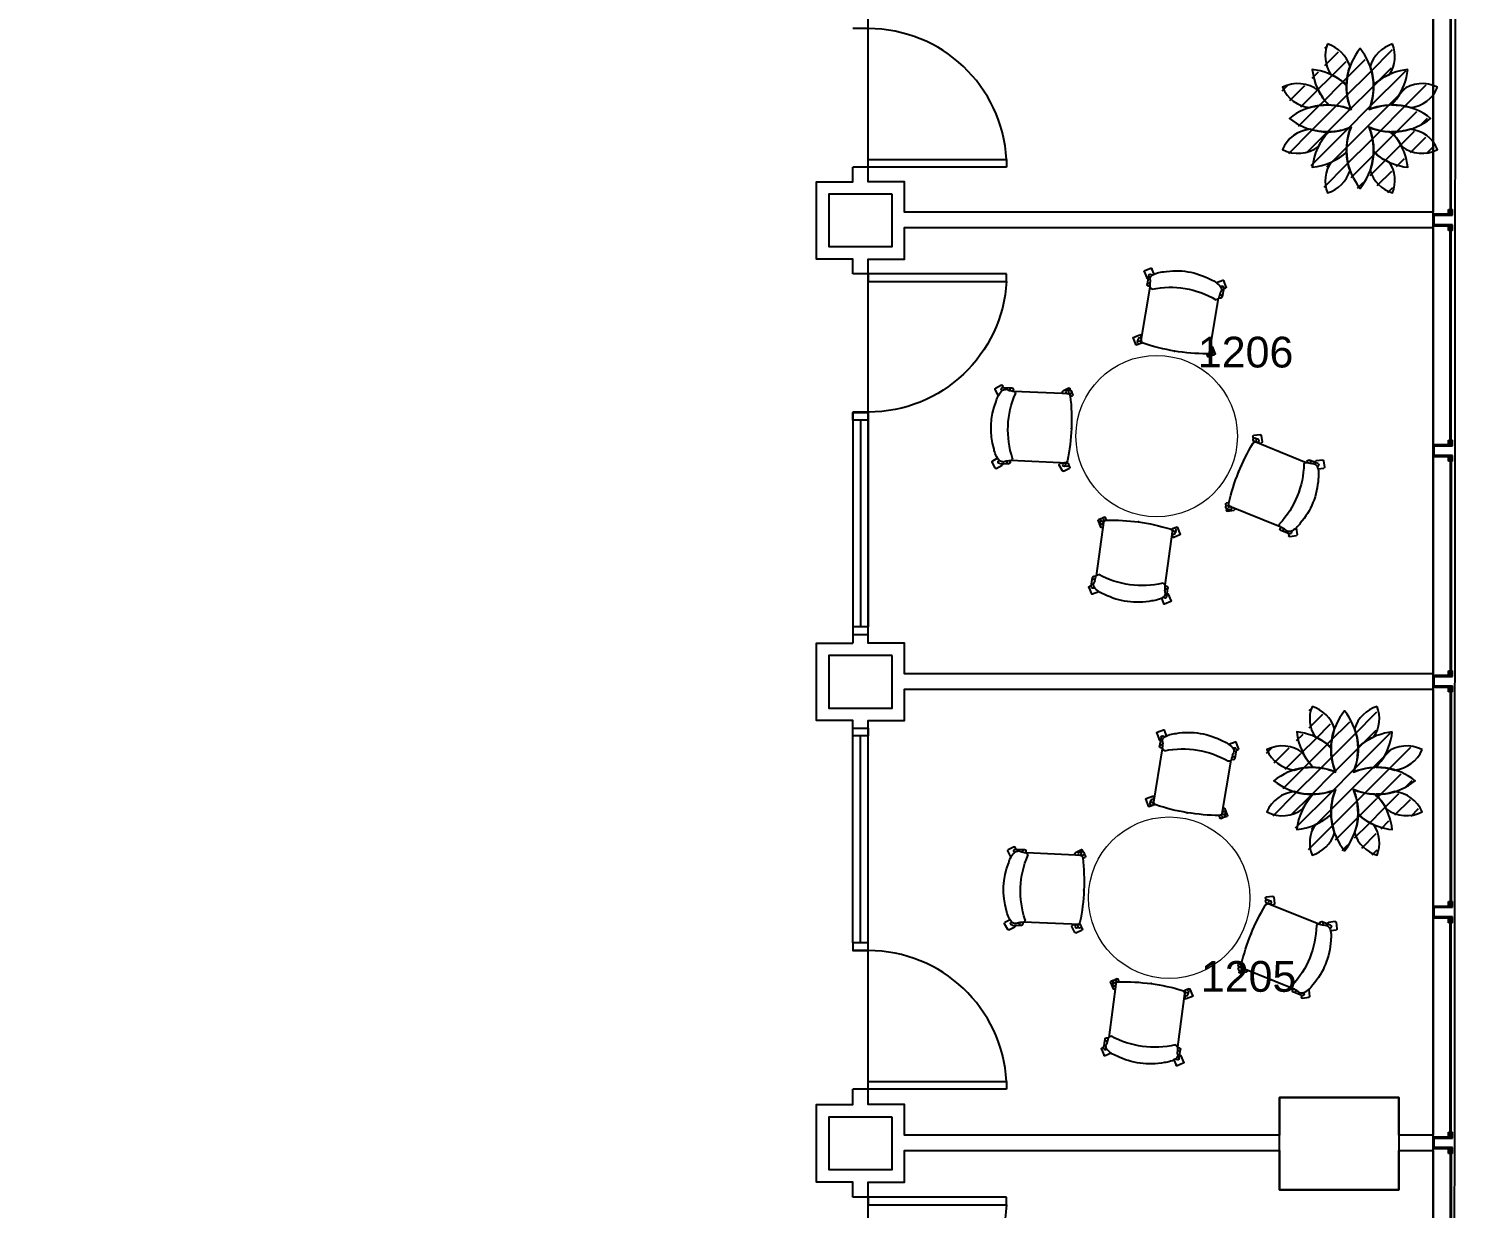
# Model space of a CAD drawing. Header units: inches. Extents: x 4 to 2210, y 3 to 2073.
# Drawn here: x 1838.8 to 2210.3, y 1216.5 to 1523.3 of the extents above; entities that cross this region are included whole.
import ezdxf

# ---------------------------------------------------------------- set-up
doc = ezdxf.new("R2010")
doc.units = ezdxf.units.IN
doc.header["$MEASUREMENT"] = 0
for name, color, linetype in [('Planon_construction', 253, 'Continuous'), ('Planon_floor', 1, 'Continuous'), ('Planon_space', 40, 'Continuous'), ('Planon_space_number', 30, 'Continuous')]:
    doc.layers.add(name, color=color, linetype=linetype)
doc.styles.get("Standard").update_dxf_attribs({"font": 'arial.ttf'})
doc.styles.add('TEXT', font='arial.ttf')

# ---------------------------------------------------------------- blocks, each defined once
blk = doc.blocks.new('1Front_1100_A-4_Data_Elec 07 26 18_RDI BASE$0$BaseBldg-WinFrame')
for p, q in [((0, 1.5), (0, -1.5)), ((4, 1.5), (0, 1.5)), ((0.25, 1.25), (5, 1.25)), ((0.25, -1.25), (0.25, 1.25)), ((4, 1.5), (4, 2.75)), ((4, 2.75), (4.25, 2.75)), ((4.25, 1.5), (4.25, 2.75)), ((4.25, 1.5), (4.75, 1.5)), ((4.75, 2.75), (5, 2.75)), ((4.75, 1.5), (4.75, 2.75)), ((5, 1.25), (5, 2.75)), ((0, -1.5), (4, -1.5)), ((5, -1.25), (0.25, -1.25)), ((4, -2.75), (4, -1.5)), ((4.25, -2.75), (4, -2.75)), ((4.25, -1.5), (4.75, -1.5)), ((4.25, -1.5), (4.25, -2.75)), ((4.75, -1.5), (4.75, -2.75)), ((5, -2.75), (4.75, -2.75)), ((5, -2.75), (5, -1.25))]:
    blk.add_line(p, q)
blk = doc.blocks.new('1Front_1100_A-4_Data_Elec 07 26 18_RDI BASE$0$30DOOR')
for p, q in [((0, 0), (0, 4)), ((36, 0), (36, 4))]:
    blk.add_line(p, q)
blk.add_lwpolyline([(0, -36), (0, 0), (2, 0), (2, -36)], close=True)
blk.add_arc((0, 0), 36, 273.1847, 0)
blk = doc.blocks.new('P_95-7R')
at = {"layer": 'Planon_construction'}
for p, q in [((-0.03, 8.89), (0.29, 9.44)), ((0.64, 8.28), (0.04, 8.62)), ((0.53, 9.85), (0.84, 10.4)), ((0.72, 9.9), (0.72, 9.9)), ((0.72, 9.9), (1.48, 9.9)), ((0.72, 9.02), (15.34, 9.02)), ((1.11, 10.47), (2.64, 9.59)), ((2.55, 9.02), (2.72, 9.31)), ((2.65, 9.58), (2.64, 9.59)), ((18.24, 9.9), (15.94, 9.9)), ((18.07, 9.9), (18.36, 10.4)), ((18.62, 10.47), (20.16, 9.58)), ((19.36, 7.81), (20.23, 9.31)), ((-0.03, -10.03), (0.29, -9.48)), ((1.58, -11.19), (0.04, -10.3)), ((0.53, -9.07), (0.76, -8.67)), ((0.72, -9.02), (15.34, -9.02)), ((0.72, -9.9), (1.48, -9.9)), ((0.72, -9.9), (0.72, -9.9)), ((1.85, -11.11), (2.72, -9.61)), ((2.1, -9.02), (2.65, -9.34)), ((18.24, -9.9), (15.94, -9.9)), ((17.48, -10.03), (17.56, -9.9)), ((19.09, -11.19), (17.56, -10.3)), ((18.83, -8.57), (20.16, -9.34)), ((19.36, -11.11), (20.23, -9.61))]:
    blk.add_line(p, q, dxfattribs=at)
for centre in [(1.48, 9.46), (1.48, -9.46)]:
    blk.add_circle(centre, 0.437, dxfattribs=at)
for centre, radius, start, end in [((0.14, 8.79), 0.197, 150, 240), ((53.76, 0), 53.76, 171.0231, 188.9769), ((0.72, 9.46), 0.438, 90, 270), ((1.4, 8.27), 0.749, 90.0499, 171.1399), ((1.01, 10.3), 0.197, 60, 150), ((2.55, 9.41), 0.197, 330, 60), ((15.63, 8.4), 0.69, 120.6695, 179.8182), ((-7.14, 0), 23.63, 339.164, 20.836), ((15.75, 8), 1.1, 80.9095, 115.0661), ((15.94, 9.46), 0.437, 313.9242, 236.1927), ((18.84, -5.44), 14.82, 98.4693, 101.3569), ((16.12, 12.32), 3.15, 279.8709, 294.7182), ((16.94, 6.35), 3.15, 63.6603, 80.9972), ((18.24, 9.46), 0.438, 296.2703, 90), ((14.02, 5.08), 5.95, 10.9764, 43.3891), ((18.53, 10.3), 0.197, 60, 150), ((19.19, 7.9), 0.197, 313.7713, 330), ((20.06, 9.41), 0.197, 330, 60), ((1.98, 0), 18.93, 340.8263, 19.1737), ((14.02, -5.08), 5.95, 316.6109, 349.7188), ((0.14, -10.13), 0.197, 150, 240), ((0.72, -9.46), 0.438, 90, 270), ((1.4, -8.27), 0.749, 188.8601, 269.9501), ((1.68, -11.02), 0.197, 240, 330), ((2.55, -9.51), 0.197, 330, 60), ((15.63, -8.4), 0.69, 180.1818, 239.3305), ((15.75, -8), 1.1, 244.9339, 279.0905), ((15.94, -9.46), 0.437, 123.8073, 46.0758), ((18.84, 5.44), 14.82, 258.6431, 261.5307), ((16.12, -12.32), 3.15, 65.2818, 80.1291), ((16.94, -6.35), 3.15, 279.0028, 296.3397), ((17.65, -10.13), 0.197, 150, 240), ((18.24, -9.46), 0.438, 270, 63.7297), ((19.19, -11.02), 0.197, 240, 330), ((20.06, -9.51), 0.197, 330, 60)]:
    blk.add_arc(centre, radius, start, end, dxfattribs=at)
blk.add_point((0, 0), dxfattribs=at)
at = {"layer": 'Planon_construction', "style": 'TEXT', "flags": 1}
for tag in ['CAPPN', 'CAPMG', 'CAPMC', 'CAPQT', 'CAPDH', 'CAPGC']:
    blk.add_attdef(tag, (0, 0), '', height=0.001, dxfattribs=at)
blk = doc.blocks.new('82_planting_generic - 82_planter_round_1200mm-2861272-Planon FM - 1e Verdieping')
at = {"layer": 'Planon_construction', "linetype": 'Continuous'}
blk.add_line((-368.2, -9), (-359.7, -0.5), dxfattribs=at)
at = {"layer": 'Planon_construction'}
for points in [[(-171.3, 379.3, 0.244626), (-155, 220.4, -0.078598), (-72.2, 166.5, -0.077601), (-54.4, 262.4, 0.249774)], [(167.1, 379.3, 0.249774), (50.2, 262.4, -0.077601), (68, 166.5, -0.078598), (150.8, 220.4, 0.244626)], [(44.7, 37.8, 0.273397), (-2.1, 355.9, 0.273397), (-48.9, 37.8, 0.27562), (-369.4, -8, 0.275602), (-49, -53.9, 0.273354), (-2.1, -371.9, 0.273354), (44.8, -53.9, 0.275602), (365.2, -8, 0.27562)], [(-72.4, 160, 0.025563), (-98.9, 188.1, 0.130684), (-250.6, 246.1, 0.164541), (-165.9, 62.2, -0.095401), (-48.9, 37.8, -0.099448)], [(246.4, 246.1, 0.130684), (94.7, 188.1, 0.025563), (68.2, 160, -0.099448), (44.7, 37.8, -0.088664), (153.3, 62, 0.031659), (188.4, 94.4, 0.130684)], [(-218.7, 137.4, 0.289305), (-405.7, 154, 0.274935), (-263.9, 48.2, -0.078844), (-165.9, 62.2, -0.073056)], [(401.5, 154, 0.289305), (214.5, 137.4, -0.073056), (161.7, 62.2, -0.078844), (259.8, 48.2, 0.274935)], [(-165.9, -78.3, -0.078814), (-263.9, -64.3, 0.274935), (-405.7, -170, 0.290007), (-218.7, -153.5, -0.073048)], [(-72.2, -182.6, -0.104586), (-49, -53.9, -0.095414), (-165.9, -78.3, 0.164497), (-250.6, -262.1, 0.158425)], [(188.4, -110.5, 0.031615), (153.3, -78, -0.088688), (44.8, -53.9, -0.099407), (68.2, -176.1, 0.025563), (94.7, -204.1, 0.130684), (246.4, -262.1, 0.130684)], [(259.8, -64.3, -0.078814), (161.8, -78.3, -0.073069), (214.5, -153.5, 0.289243), (401.5, -170, 0.274935)], [(-54.4, -278.4, -0.077617), (-72.2, -182.6, -0.078566), (-154.9, -236.4, 0.244728), (-171.3, -395.3, 0.249807)], [(150.7, -236.4, -0.078566), (68, -182.6, -0.077617), (50.2, -278.4, 0.249807), (167.1, -395.3, 0.244728)]]:
    blk.add_lwpolyline(points, format="xyb", close=True, dxfattribs=at)

msp = doc.modelspace()

# ---------------------------------------------------------------- linework, layer by layer
at = {"layer": 'Planon_construction'}
for p, q in [((2208.65, 1532.02), (2208.65, 1475.02)), ((2208.9, 1532.02), (2208.9, 1475.02)), ((2208.66, 1415.03), (2208.66, 1472.03)), ((2208.91, 1415.03), (2208.91, 1472.03)), ((2057.3, 1423.5), (2057.3, 1367.69)), ((2055.3, 1421.5), (2055.3, 1367.69)), ((2208.66, 1412.03), (2208.66, 1355.03)), ((2208.91, 1412.03), (2208.91, 1355.03)), ((2208.66, 1352.03), (2208.66, 1295.03)), ((2208.91, 1352.03), (2208.91, 1295.03)), ((2057.3, 1285.58), (2057.3, 1343.34)), ((2055.3, 1285.58), (2055.3, 1339.34)), ((2208.66, 1235.03), (2208.66, 1292.03)), ((2208.91, 1235.03), (2208.91, 1292.03)), ((2208.66, 1232.03), (2208.66, 1175.03)), ((2208.91, 1232.03), (2208.91, 1175.03))]:
    msp.add_line(p, q, dxfattribs=at)
at = {"layer": 'Planon_construction', "linetype": 'Continuous'}
for p, q in [((2176.05, 1513.68), (2179.63, 1517.26)), ((2176.08, 1518.2), (2176.81, 1518.93)), ((2172.76, 1510.39), (2174.44, 1512.07)), ((2164.99, 1507.11), (2166.36, 1508.48)), ((2166.97, 1504.6), (2170.88, 1508.51)), ((2169.82, 1502.96), (2173.92, 1507.06)), ((2201.01, 1498.23), (2202.81, 1500.03)), ((2188.94, 1490.65), (2193.62, 1495.33)), ((2198.33, 1491.06), (2202.37, 1495.1)), ((2202.54, 1490.78), (2204.47, 1492.71)), ((2189.73, 1482.46), (2193.48, 1486.21)), ((2194.75, 1487.48), (2196.79, 1489.52)), ((2184.6, 1481.82), (2186.08, 1483.3)), ((2192.43, 1480.67), (2193.77, 1482.01)), ((2172.01, 1341.42), (2175.59, 1345)), ((2172.03, 1345.94), (2172.77, 1346.68)), ((2168.72, 1338.13), (2170.4, 1339.81)), ((2160.94, 1334.85), (2162.32, 1336.22)), ((2162.93, 1332.34), (2166.83, 1336.25)), ((2165.77, 1330.7), (2169.87, 1334.8)), ((2196.97, 1325.97), (2198.76, 1327.77)), ((2184.9, 1318.39), (2189.58, 1323.07)), ((2194.29, 1318.8), (2198.33, 1322.84)), ((2198.5, 1318.52), (2200.43, 1320.45)), ((2190.71, 1315.23), (2192.74, 1317.26)), ((2185.69, 1310.2), (2189.44, 1313.95)), ((2180.56, 1309.56), (2182.04, 1311.04)), ((2188.38, 1308.41), (2189.72, 1309.75))]:
    msp.add_line(p, q, dxfattribs=at)
at = {"layer": 'Planon_construction'}
for points in [[(2210.32, 2073.28), (1643.81, 2073.28), (2210.32, 2073.28), (2209.38, 633.18), (1749.23, 3.37), (630.18, 3.37), (469.11, 3.36), (463.87, 3.31), (460.68, 7.46), (3.8, 633.35), (3.8, 2073.28), (11.81, 2073.28), (3.8, 2073.28), (3.8, 633.35), (460.68, 7.46), (463.87, 3.31), (469.11, 3.36), (630.18, 3.37)], [(2204.28, 636.76), (2204.28, 2058.28)], [(2053.3, 1459.56), (2053.3, 1463.34), (2043.82, 1463.34), (2043.82, 1483.48), (2053.3, 1483.48), (2053.3, 1487.29)], [(2057.3, 1459.56), (2057.3, 1463.34), (2066.77, 1463.34), (2066.77, 1471.53), (2204.26, 1471.53), (2204.26, 1475.53), (2066.77, 1475.53), (2066.77, 1483.48), (2057.3, 1483.48), (2057.3, 1487.29)], [(2053.3, 1423.5), (2053.3, 1367.69), (2053.3, 1363.48)], [(2053.3, 1285.58), (2053.3, 1341.34), (2053.3, 1343.34), (2043.82, 1343.34), (2043.82, 1363.48), (2053.3, 1363.48)], [(2057.3, 1341.34), (2057.3, 1343.34), (2066.77, 1343.34), (2066.77, 1351.53), (2204.27, 1351.53), (2204.27, 1355.53), (2066.77, 1355.53), (2066.77, 1363.48), (2057.3, 1363.48), (2057.3, 1365.76)], [(2053.3, 1219.39), (2053.3, 1223.34), (2043.82, 1223.34), (2043.82, 1243.48), (2053.3, 1243.48), (2053.3, 1247.52)], [(2164.29, 1235.53), (2066.77, 1235.53), (2066.77, 1243.48), (2057.3, 1243.48), (2057.3, 1247.52)], [(2195.3, 1231.53), (2204.27, 1231.53), (2204.27, 1235.53), (2195.3, 1235.53)], [(2057.3, 1219.39), (2057.3, 1223.34), (2066.77, 1223.34), (2066.77, 1231.53), (2164.29, 1231.53)]]:
    msp.add_lwpolyline(points, dxfattribs=at)
at = {"layer": 'Planon_construction', "linetype": 'Continuous'}
for points in [[(2166.71, 1490.86), (2172.53, 1496.69), (2178.88, 1503.04), (2181.49, 1505.65), (2187.83, 1511.99), (2193.68, 1517.84)], [(2171.41, 1491.08), (2176.53, 1496.2), (2182.38, 1502.05), (2182.45, 1502.12), (2188.35, 1508.02), (2190.25, 1509.92), (2193.45, 1513.12)], [(2172.49, 1487.67), (2182.08, 1497.26), (2187.39, 1502.57), (2197.24, 1512.42)], [(2173.95, 1507.09), (2177.74, 1510.88), (2181.6, 1514.74)], [(2180.5, 1509.15), (2181.47, 1510.12), (2186.58, 1515.23)], [(2169.26, 1497.91), (2174.46, 1503.11), (2175.69, 1504.34), (2180.44, 1509.09)], [(2175.89, 1482.09), (2181.72, 1487.92), (2188.09, 1494.29), (2190.29, 1496.49), (2196.66, 1502.86), (2202.47, 1508.67)], [(2176.64, 1487.33), (2178, 1488.69), (2181.33, 1492.02), (2192.52, 1503.21), (2194.81, 1505.5), (2197.27, 1507.96)], [(2193.72, 1495.43), (2194.55, 1496.25), (2200.01, 1501.72)], [(2187.87, 1485.09), (2191.54, 1488.76), (2195.52, 1492.73), (2199.4, 1496.62)], [(2182.89, 1484.6), (2188.28, 1489.99), (2188.85, 1490.55)], [(2162.66, 1318.61), (2168.48, 1324.43), (2174.83, 1330.78), (2177.45, 1333.39), (2183.79, 1339.73), (2189.64, 1345.58)], [(2169.91, 1334.84), (2173.7, 1338.62), (2177.56, 1342.49)], [(2176.45, 1336.89), (2177.42, 1337.86), (2182.54, 1342.98)], [(2167.36, 1318.82), (2172.49, 1323.95), (2178.34, 1329.8), (2178.4, 1329.86), (2184.3, 1335.76), (2186.2, 1337.66), (2189.4, 1340.86)], [(2168.45, 1315.41), (2178.04, 1325), (2183.35, 1330.32), (2193.2, 1340.16)], [(2165.22, 1325.65), (2170.42, 1330.85), (2171.64, 1332.08), (2176.39, 1336.83)], [(2171.84, 1309.83), (2177.68, 1315.66), (2184.05, 1322.03), (2186.24, 1324.23), (2192.62, 1330.6), (2198.42, 1336.41)], [(2172.6, 1315.07), (2173.95, 1316.43), (2177.29, 1319.76), (2188.48, 1330.95), (2190.77, 1333.24), (2193.23, 1335.7)], [(2189.67, 1323.17), (2190.5, 1324), (2195.97, 1329.46)], [(2183.83, 1312.83), (2187.49, 1316.5), (2191.47, 1320.48), (2195.36, 1324.36)], [(2178.84, 1312.34), (2184.24, 1317.73), (2184.8, 1318.3)]]:
    msp.add_lwpolyline(points, dxfattribs=at)
at = {"layer": 'Planon_construction'}
for points in [[(2063.52, 1480.23), (2047.07, 1480.23), (2047.07, 1466.59), (2063.52, 1466.59)], [(2057.3, 1423.5), (2057.3, 1421.5), (2053.3, 1421.5), (2053.3, 1423.5)], [(2057.3, 1365.69), (2057.3, 1367.69), (2053.3, 1367.69), (2053.3, 1365.69)], [(2063.52, 1360.23), (2047.07, 1360.23), (2047.07, 1346.59), (2063.52, 1346.59)], [(2057.3, 1341.34), (2057.3, 1339.34), (2053.3, 1339.34), (2053.3, 1341.34)], [(2057.3, 1283.58), (2057.3, 1285.58), (2053.3, 1285.58), (2053.3, 1283.58)], [(2195.3, 1245.28), (2195.3, 1221.28), (2164.29, 1221.28), (2164.29, 1245.28)], [(2063.52, 1240.23), (2047.07, 1240.23), (2047.07, 1226.59), (2063.52, 1226.59)]]:
    msp.add_lwpolyline(points, close=True, dxfattribs=at)
at = {"layer": 'Planon_construction', "linetype": 'Continuous', "lineweight": 15}
for centre in [(2132.33, 1417.32), (2135.58, 1297.28)]:
    msp.add_circle(centre, 21, dxfattribs=at)
at = {"layer": 'Planon_floor'}
msp.add_lwpolyline([(2204.28, 2058.28), (2204.28, 2058.28), (1025.19, 2058.28), (1025.19, 2061.53), (15.19, 2061.53), (15.19, 2014.28), (11.82, 2014.28), (11.82, 1895.4), (11.82, 1891.4), (8.9, 1891.4), (8.8, 634.98), (466.19, 8.08), (1746.89, 8.08), (2204.28, 634.98), (2204.28, 2058.28), (2204.28, 2058.28)], dxfattribs=at)
at = {"layer": 'Planon_space'}
for points in [[(2057.3, 1769.63), (2204.28, 1769.63), (2204.28, 1475.53), (2066.77, 1475.53), (2066.77, 1483.48), (2057.3, 1483.48), (2057.3, 1769.63)], [(2204.26, 1471.53), (2204.26, 1355.53), (2066.77, 1355.53), (2066.77, 1363.48), (2057.3, 1363.48), (2057.3, 1463.34), (2066.77, 1463.34), (2066.77, 1471.53), (2204.26, 1471.53)], [(2204.26, 1351.53), (2204.26, 1235.53), (2195.3, 1235.53), (2195.3, 1245.28), (2164.29, 1245.28), (2164.29, 1235.53), (2066.77, 1235.53), (2066.77, 1243.48), (2057.3, 1243.48), (2057.3, 1343.34), (2066.77, 1343.34), (2066.77, 1351.53), (2204.27, 1351.53)], [(2204.27, 1231.53), (2204.27, 1115.53), (2066.77, 1115.53), (2066.77, 1123.48), (2057.3, 1123.48), (2057.3, 1223.34), (2066.77, 1223.34), (2066.77, 1231.53), (2164.29, 1231.53), (2164.29, 1221.28), (2195.3, 1221.28), (2195.3, 1231.53), (2204.27, 1231.53)]]:
    msp.add_lwpolyline(points, dxfattribs=at)

# ---------------------------------------------------------------- block references
at = {"layer": 'Planon_construction', "rotation": 90.00000000000001}
for p in [(2057.3, 1487.29), (2057.3, 1247.52)]:
    msp.add_blockref('1Front_1100_A-4_Data_Elec 07 26 18_RDI BASE$0$30DOOR', p, dxfattribs=at)
at = {"layer": 'Planon_construction', "xscale": 0.05, "yscale": 0.05, "zscale": 0.05}
for p in [(2185.35, 1500.34), (2181.31, 1328.08)]:
    msp.add_blockref('82_planting_generic - 82_planter_round_1200mm-2861272-Planon FM - 1e Verdieping', p, dxfattribs=at)
at = {"layer": 'Planon_construction'}
for p in [(2204.26, 1473.52), (2204.27, 1413.53), (2204.27, 1353.53), (2204.27, 1293.53), (2204.27, 1233.53)]:
    msp.add_blockref('1Front_1100_A-4_Data_Elec 07 26 18_RDI BASE$0$BaseBldg-WinFrame', p, dxfattribs=at)
at = {"layer": 'Planon_construction', "xscale": -1}
for name, p, rotation in [('P_95-7R', (2137.01, 1439.44), 260.5642025176659), ('1Front_1100_A-4_Data_Elec 07 26 18_RDI BASE$0$30DOOR', (2057.3, 1459.56), 90), ('P_95-7R', (2110.14, 1419.29), 357.5154132755781), ('P_95-7R', (2153.62, 1407.91), 157.9168251056801), ('P_95-7R', (2127.6, 1394.99), 82.22807319992421), ('P_95-7R', (2140.26, 1319.39), 260.5642025176659), ('P_95-7R', (2113.4, 1299.25), 357.5154132755781), ('P_95-7R', (2156.88, 1287.86), 157.9168251056801), ('P_95-7R', (2130.86, 1274.94), 82.22807319992421), ('1Front_1100_A-4_Data_Elec 07 26 18_RDI BASE$0$30DOOR', (2057.3, 1219.39), 90)]:
    msp.add_blockref(name, p, dxfattribs=dict(at, rotation=rotation))

# ---------------------------------------------------------------- texts
at = {"layer": 'Planon_space_number'}
for s, p in [('1206', (2143.04, 1435.17)), ('1205', (2143.82, 1272.81))]:
    msp.add_text(s, height=8, dxfattribs=at).set_placement(p)

doc.saveas('drawing.dxf')
